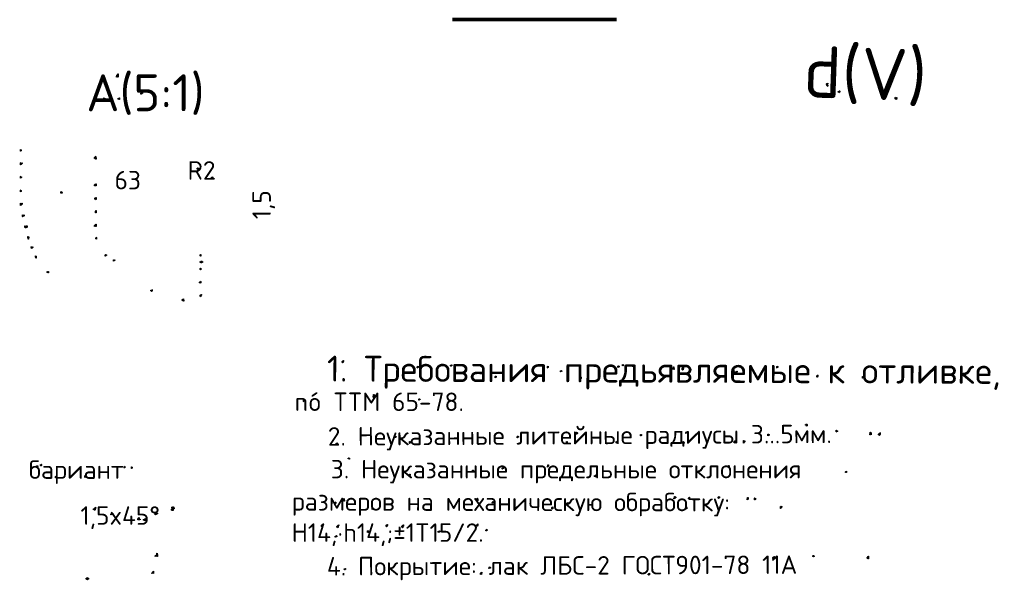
# Model space of a CAD drawing. Header units: millimetres. Extents: x -6 to 427, y -3 to 297.
# Drawn here: x 162.7 to 427.5, y 145.4 to 297.1 of the extents above; entities that cross this region are included whole.
import ezdxf

# ---------------------------------------------------------------- set-up
doc = ezdxf.new("R2010")
doc.units = ezdxf.units.MM
for name, color, linetype, lineweight in [('DIMS', 4, 'Continuous', 25), ('MAIN', 7, 'Continuous', 50), ('TEXT', 7, 'Continuous', 25)]:
    doc.layers.add(name, color=color, linetype=linetype, lineweight=lineweight)
doc.styles.add('ESKD', font='isocpeur.ttf', dxfattribs={"oblique": 15})

msp = doc.modelspace()

# ---------------------------------------------------------------- hatches: boundary and pattern name
at = {"layer": 'DIMS'}
h = msp.add_hatch(color=256, dxfattribs=at)
h.dxf.hatch_style = 1
h.paths.add_polyline_path([(189.28, 282.602), (189.148, 282.47), (189.016, 282.47), (189.016, 282.338), (188.753, 282.074), (188.753, 281.942), (188.621, 281.81), (188.621, 281.546), (188.753, 281.546), (188.885, 281.414), (189.016, 281.546), (189.148, 281.414), (189.28, 281.414), (189.412, 281.546), (189.544, 281.546), (189.544, 282.47), (189.412, 282.47)])
h = msp.add_hatch(color=256, dxfattribs=at)
h.dxf.hatch_style = 1
h.paths.add_polyline_path([(381.261, 280.093), (381.129, 279.961), (380.998, 279.961), (380.866, 279.829), (380.734, 279.829), (380.734, 279.564), (380.866, 279.432), (380.866, 279.3), (380.998, 279.168), (380.998, 279.036), (381.129, 279.036), (381.261, 278.904), (381.393, 279.036), (381.525, 279.036), (381.525, 279.432), (381.393, 279.564), (381.525, 279.696), (381.525, 279.961), (381.393, 279.961)])
h = msp.add_hatch(color=256, dxfattribs=at)
h.dxf.hatch_style = 1
h.paths.add_polyline_path([(185.459, 276.13), (185.327, 275.998), (185.195, 275.998), (185.195, 275.866), (185.064, 275.734), (185.064, 275.47), (185.195, 275.47), (185.327, 275.338), (185.459, 275.47), (185.722, 275.47), (185.854, 275.602), (185.986, 275.602), (185.986, 275.866), (185.854, 275.866), (185.722, 275.998), (185.591, 275.998)])
h = msp.add_hatch(color=256, dxfattribs=at)
h.dxf.hatch_style = 1
h.paths.add_polyline_path([(189.675, 276.13), (189.544, 275.998), (189.412, 275.998), (189.28, 275.866), (189.148, 275.866), (189.148, 275.602), (189.28, 275.47), (189.412, 275.47), (189.544, 275.338), (189.675, 275.338), (189.807, 275.47), (189.939, 275.47), (189.939, 275.998), (189.807, 275.998)])
h = msp.add_hatch(color=256, dxfattribs=at)
h.dxf.hatch_style = 1
h.paths.add_polyline_path([(195.605, 277.715), (195.473, 277.583), (195.341, 277.583), (195.341, 277.319), (195.209, 277.187), (195.209, 276.923), (195.341, 276.923), (195.473, 276.791), (195.605, 276.791), (195.736, 276.923), (195.868, 276.923), (196, 277.055), (196.132, 277.055), (196.132, 277.451), (196, 277.451), (195.868, 277.583), (195.736, 277.583)])
h = msp.add_hatch(color=256, dxfattribs=at)
h.dxf.hatch_style = 1
h.paths.add_polyline_path([(384.424, 277.979), (384.292, 277.847), (384.16, 277.847), (384.028, 277.715), (383.896, 277.715), (383.896, 277.451), (384.028, 277.451), (384.16, 277.319), (384.292, 277.319), (384.424, 277.187), (384.555, 277.319), (384.687, 277.319), (384.687, 277.451), (384.819, 277.583), (384.819, 277.847), (384.687, 277.847), (384.555, 277.979)])
h = msp.add_hatch(color=256, dxfattribs=at)
h.dxf.hatch_style = 1
h.paths.add_polyline_path([(399.576, 276.262), (399.445, 276.13), (399.313, 276.13), (399.313, 275.734), (399.576, 275.47), (399.708, 275.47), (399.84, 275.338), (399.972, 275.47), (400.104, 275.47), (400.104, 275.602), (400.235, 275.734), (400.235, 276.13), (400.104, 276.13), (399.972, 276.262), (399.84, 276.13), (399.708, 276.13)])
h = msp.add_hatch(color=256, dxfattribs=at)
h.dxf.hatch_style = 1
h.paths.add_polyline_path([(162.927, 262.129), (162.795, 261.997), (162.664, 261.997), (162.664, 261.468), (162.795, 261.468), (162.927, 261.336), (163.059, 261.468), (163.191, 261.468), (163.322, 261.6), (163.322, 261.865), (163.191, 261.997), (163.059, 261.997)])
h = msp.add_hatch(color=256, dxfattribs=at)
h.dxf.hatch_style = 1
h.paths.add_polyline_path([(183.219, 260.28), (183.087, 260.147), (182.955, 260.147), (182.955, 260.015), (182.692, 259.751), (182.692, 259.487), (182.824, 259.487), (182.955, 259.355), (183.087, 259.355), (183.219, 259.223), (183.351, 259.223), (183.482, 259.355), (183.614, 259.355), (183.614, 259.751), (183.482, 259.883), (183.482, 260.147), (183.351, 260.147)])
h = msp.add_hatch(color=256, dxfattribs=at)
h.dxf.hatch_style = 1
h.paths.add_polyline_path([(162.927, 258.562), (162.795, 258.43), (162.664, 258.43), (162.664, 257.77), (162.795, 257.77), (162.927, 257.638), (163.059, 257.77), (163.191, 257.77), (163.586, 258.166), (163.586, 258.43), (163.454, 258.43), (163.322, 258.562), (163.191, 258.43), (163.059, 258.43)])
h = msp.add_hatch(color=256, dxfattribs=at)
h.dxf.hatch_style = 1
h.paths.add_polyline_path([(210.758, 257.109), (210.626, 256.977), (210.494, 256.977), (210.494, 256.581), (210.626, 256.581), (210.758, 256.449), (210.889, 256.449), (211.021, 256.581), (211.153, 256.581), (211.285, 256.713), (211.285, 256.977), (211.153, 256.977), (211.021, 257.109)])
h = msp.add_hatch(color=256, dxfattribs=at)
h.dxf.hatch_style = 1
h.paths.add_polyline_path([(162.927, 254.864), (162.795, 254.732), (162.664, 254.732), (162.664, 254.203), (162.795, 254.203), (162.927, 254.071), (163.059, 254.203), (163.191, 254.203), (163.322, 254.336), (163.454, 254.336), (163.454, 254.6), (163.322, 254.6), (163.191, 254.732), (163.059, 254.732)])
h = msp.add_hatch(color=256, dxfattribs=at)
h.dxf.hatch_style = 1
h.paths.add_polyline_path([(214.842, 254.732), (214.711, 254.6), (214.579, 254.6), (214.315, 254.336), (214.315, 253.939), (214.447, 253.939), (214.579, 253.807), (214.711, 253.807), (214.842, 253.939), (214.974, 253.807), (215.238, 253.807), (215.369, 253.939), (215.501, 253.939), (215.501, 254.203), (215.369, 254.203), (215.106, 254.468), (215.106, 254.6), (214.974, 254.6)])
h = msp.add_hatch(color=256, dxfattribs=at)
h.dxf.hatch_style = 1
h.paths.add_polyline_path([(183.351, 252.883), (183.219, 252.751), (183.087, 252.751), (182.692, 252.354), (182.692, 252.09), (182.824, 252.09), (182.955, 251.958), (183.087, 252.09), (183.219, 251.958), (183.351, 251.958), (183.482, 252.09), (183.614, 252.09), (183.614, 252.751), (183.482, 252.751)])
h = msp.add_hatch(color=256, dxfattribs=at)
h.dxf.hatch_style = 1
h.paths.add_polyline_path([(162.927, 251.165), (162.795, 251.033), (162.664, 251.033), (162.664, 250.505), (162.795, 250.505), (162.927, 250.373), (163.059, 250.505), (163.191, 250.505), (163.322, 250.637), (163.322, 250.901), (163.191, 251.033), (163.059, 251.033)])
h = msp.add_hatch(color=256, dxfattribs=at)
h.dxf.hatch_style = 1
h.paths.add_polyline_path([(173.995, 250.769), (173.864, 250.637), (173.732, 250.637), (173.6, 250.505), (173.6, 250.109), (173.732, 250.109), (173.864, 249.977), (174.127, 249.977), (174.259, 250.109), (174.391, 250.109), (174.391, 250.373), (174.259, 250.505), (174.259, 250.637), (174.127, 250.637)])
h = msp.add_hatch(color=256, dxfattribs=at)
h.dxf.hatch_style = 1
h.paths.add_polyline_path([(183.351, 249.184), (183.219, 249.052), (183.087, 249.052), (182.824, 248.788), (182.824, 248.524), (182.955, 248.392), (183.087, 248.392), (183.219, 248.26), (183.351, 248.26), (183.482, 248.392), (183.614, 248.392), (183.614, 249.052), (183.482, 249.052)])
h = msp.add_hatch(color=256, dxfattribs=at)
h.dxf.hatch_style = 1
h.paths.add_polyline_path([(162.927, 247.599), (162.795, 247.467), (162.664, 247.467), (162.664, 246.807), (162.795, 246.807), (162.927, 246.674), (163.059, 246.807), (163.191, 246.807), (163.586, 247.203), (163.586, 247.467), (163.454, 247.467), (163.322, 247.599), (163.191, 247.467), (163.059, 247.467)])
h = msp.add_hatch(color=256, dxfattribs=at)
h.dxf.hatch_style = 1
h.paths.add_polyline_path([(163.454, 244.429), (163.322, 244.297), (163.191, 244.297), (163.191, 243.769), (163.322, 243.769), (163.454, 243.636), (163.586, 243.636), (163.718, 243.769), (163.849, 243.769), (164.113, 244.033), (164.113, 244.297), (163.981, 244.297), (163.849, 244.429), (163.718, 244.297), (163.586, 244.297)])
h = msp.add_hatch(color=256, dxfattribs=at)
h.dxf.hatch_style = 1
h.paths.add_polyline_path([(183.351, 245.618), (183.219, 245.486), (183.087, 245.486), (183.087, 245.354), (182.955, 245.221), (182.955, 244.825), (183.087, 244.825), (183.219, 244.693), (183.351, 244.693), (183.482, 244.825), (183.614, 244.825), (183.614, 245.486), (183.482, 245.486)])
h = msp.add_hatch(color=256, dxfattribs=at)
h.dxf.hatch_style = 1
h.paths.add_polyline_path([(164.113, 241.523), (163.981, 241.391), (163.849, 241.391), (163.849, 240.995), (163.981, 240.863), (163.981, 240.73), (164.113, 240.73), (164.245, 240.598), (164.376, 240.598), (164.508, 240.73), (164.64, 240.73), (164.772, 240.863), (164.904, 240.863), (164.904, 241.391), (164.772, 241.391), (164.64, 241.523), (164.508, 241.391), (164.245, 241.391)])
h = msp.add_hatch(color=256, dxfattribs=at)
h.dxf.hatch_style = 1
h.paths.add_polyline_path([(183.351, 241.919), (183.219, 241.787), (183.087, 241.787), (182.692, 241.391), (182.692, 241.127), (182.824, 241.127), (182.955, 240.995), (183.087, 241.127), (183.219, 240.995), (183.351, 240.995), (183.482, 241.127), (183.614, 241.127), (183.614, 241.787), (183.482, 241.787)])
h = msp.add_hatch(color=256, dxfattribs=at)
h.dxf.hatch_style = 1
h.paths.add_polyline_path([(164.904, 238.617), (164.772, 238.485), (164.64, 238.485), (164.64, 238.089), (164.772, 237.957), (164.772, 237.692), (164.904, 237.692), (165.035, 237.56), (165.167, 237.692), (165.299, 237.692), (165.299, 237.957), (165.431, 238.089), (165.431, 238.353), (165.299, 238.353), (165.167, 238.485), (165.035, 238.485)])
h = msp.add_hatch(color=256, dxfattribs=at)
h.dxf.hatch_style = 1
h.paths.add_polyline_path([(183.482, 238.353), (183.351, 238.221), (183.219, 238.221), (183.087, 238.089), (183.087, 237.825), (183.219, 237.692), (183.351, 237.692), (183.482, 237.56), (183.614, 237.692), (183.746, 237.692), (183.746, 238.221), (183.614, 238.221)])
h = msp.add_hatch(color=256, dxfattribs=at)
h.dxf.hatch_style = 1
h.paths.add_polyline_path([(165.826, 235.843), (165.694, 235.711), (165.562, 235.711), (165.562, 235.447), (165.694, 235.315), (165.694, 235.183), (165.826, 235.183), (165.958, 235.051), (166.089, 235.183), (166.221, 235.183), (166.485, 235.447), (166.485, 235.711), (166.353, 235.711), (166.221, 235.843), (166.089, 235.711), (165.958, 235.711)])
h = msp.add_hatch(color=256, dxfattribs=at)
h.dxf.hatch_style = 1
h.paths.add_polyline_path([(167.012, 233.334), (166.88, 233.201), (166.748, 233.201), (166.748, 232.805), (166.88, 232.673), (166.88, 232.541), (167.012, 232.541), (167.144, 232.409), (167.275, 232.541), (167.407, 232.541), (167.407, 233.069), (167.275, 233.201), (167.144, 233.201)])
h = msp.add_hatch(color=256, dxfattribs=at)
h.dxf.hatch_style = 1
h.paths.add_polyline_path([(185.986, 233.73), (185.854, 233.598), (185.722, 233.598), (185.722, 233.466), (185.591, 233.334), (185.591, 233.069), (185.722, 233.069), (185.854, 232.937), (185.986, 233.069), (186.118, 233.069), (186.249, 233.201), (186.381, 233.201), (186.381, 233.466), (186.249, 233.598), (186.118, 233.598)])
h = msp.add_hatch(color=256, dxfattribs=at)
h.dxf.hatch_style = 1
h.paths.add_polyline_path([(211.68, 233.73), (211.548, 233.598), (211.416, 233.598), (211.285, 233.466), (211.285, 233.201), (211.416, 233.069), (211.548, 233.069), (211.68, 232.937), (211.812, 233.069), (211.944, 233.069), (211.944, 233.598), (211.812, 233.598)])
h = msp.add_hatch(color=256, dxfattribs=at)
h.dxf.hatch_style = 1
h.paths.add_polyline_path([(188.094, 232.277), (187.962, 232.145), (187.831, 232.145), (187.831, 231.748), (187.962, 231.748), (188.094, 231.616), (188.226, 231.748), (188.358, 231.748), (188.489, 231.881), (188.621, 231.881), (188.621, 232.145), (188.489, 232.145), (188.358, 232.277)])
h = msp.add_hatch(color=256, dxfattribs=at)
h.dxf.hatch_style = 1
h.paths.add_polyline_path([(211.68, 231.881), (211.548, 231.748), (211.416, 231.748), (211.285, 231.616), (211.285, 231.352), (211.416, 231.352), (211.548, 231.22), (211.68, 231.22), (211.812, 231.088), (211.944, 231.22), (212.075, 231.22), (212.207, 231.352), (212.339, 231.352), (212.339, 231.748), (212.207, 231.748), (212.075, 231.881)])
h = msp.add_hatch(color=256, dxfattribs=at)
h.dxf.hatch_style = 1
h.paths.add_polyline_path([(170.174, 229.107), (170.042, 228.975), (169.911, 228.975), (169.911, 228.71), (170.042, 228.578), (170.174, 228.578), (170.306, 228.446), (170.438, 228.446), (170.569, 228.578), (170.701, 228.578), (170.701, 228.975), (170.569, 228.975), (170.438, 229.107), (170.306, 228.975)])
h = msp.add_hatch(color=256, dxfattribs=at)
h.dxf.hatch_style = 1
h.paths.add_polyline_path([(211.68, 230.031), (211.548, 229.899), (211.416, 229.899), (211.285, 229.767), (211.285, 229.503), (211.416, 229.371), (211.548, 229.371), (211.68, 229.239), (211.812, 229.371), (211.944, 229.371), (211.944, 229.899), (211.812, 229.899)])
h = msp.add_hatch(color=256, dxfattribs=at)
h.dxf.hatch_style = 1
h.paths.add_polyline_path([(211.68, 226.465), (211.548, 226.333), (211.416, 226.333), (211.153, 226.069), (211.153, 225.805), (211.285, 225.805), (211.416, 225.672), (211.548, 225.805), (211.68, 225.672), (211.812, 225.805), (211.944, 225.805), (211.944, 226.333), (211.812, 226.333)])
h = msp.add_hatch(color=256, dxfattribs=at)
h.dxf.hatch_style = 1
h.paths.add_polyline_path([(198.504, 224.219), (198.372, 224.087), (198.24, 224.087), (198.108, 223.955), (197.976, 223.955), (197.976, 223.691), (198.108, 223.559), (198.24, 223.559), (198.372, 223.427), (198.504, 223.427), (198.635, 223.559), (198.767, 223.559), (198.767, 224.087), (198.635, 224.087)])
h = msp.add_hatch(color=256, dxfattribs=at)
h.dxf.hatch_style = 1
h.paths.add_polyline_path([(211.812, 222.899), (211.68, 222.767), (211.548, 222.767), (211.285, 222.502), (211.285, 222.238), (211.416, 222.106), (211.548, 222.106), (211.68, 221.974), (211.812, 222.106), (211.944, 222.106), (211.944, 222.37), (212.075, 222.502), (212.075, 222.767), (211.944, 222.767)])
h = msp.add_hatch(color=256, dxfattribs=at)
h.dxf.hatch_style = 1
h.paths.add_polyline_path([(206.936, 221.71), (206.805, 221.578), (206.673, 221.578), (206.541, 221.446), (206.409, 221.446), (206.409, 221.049), (206.541, 221.049), (206.673, 220.917), (206.936, 220.917), (207.068, 220.785), (207.2, 220.917), (207.332, 220.917), (207.332, 221.181), (207.2, 221.314), (207.2, 221.578), (207.068, 221.578)])
h = msp.add_hatch(color=256, dxfattribs=at)
h.dxf.hatch_style = 1
h.paths.add_polyline_path([(250.287, 205.067), (250.155, 204.935), (250.024, 204.935), (249.76, 204.67), (249.76, 204.274), (249.892, 204.274), (250.024, 204.142), (250.155, 204.142), (250.287, 204.274), (250.419, 204.274), (250.419, 204.538), (250.551, 204.67), (250.551, 204.935), (250.419, 204.935)])
h = msp.add_hatch(color=256, dxfattribs=at)
h.dxf.hatch_style = 1
h.paths.add_polyline_path([(325.92, 204.01), (325.788, 203.878), (325.656, 203.878), (325.525, 203.746), (325.525, 203.482), (325.656, 203.35), (325.788, 203.35), (325.92, 203.217), (326.052, 203.35), (326.184, 203.35), (326.184, 203.878), (326.052, 203.878)])
h = msp.add_hatch(color=256, dxfattribs=at)
h.dxf.hatch_style = 1
h.paths.add_polyline_path([(270.447, 203.482), (270.315, 203.35), (270.184, 203.35), (270.052, 203.217), (270.052, 202.821), (270.184, 202.821), (270.315, 202.689), (270.447, 202.821), (270.579, 202.821), (270.711, 202.953), (270.711, 203.35), (270.579, 203.35)])
h = msp.add_hatch(color=256, dxfattribs=at)
h.dxf.hatch_style = 1
h.paths.add_polyline_path([(279.539, 203.878), (279.407, 203.746), (279.275, 203.746), (279.144, 203.614), (279.012, 203.614), (279.012, 203.35), (279.144, 203.35), (279.275, 203.217), (279.539, 203.217), (279.671, 203.35), (279.802, 203.35), (279.802, 203.746), (279.671, 203.746)])
h = msp.add_hatch(color=256, dxfattribs=at)
h.dxf.hatch_style = 1
h.paths.add_polyline_path([(301.675, 203.35), (301.544, 203.217), (301.412, 203.217), (301.412, 203.085), (301.28, 202.953), (301.28, 202.689), (301.412, 202.689), (301.544, 202.557), (301.675, 202.557), (301.807, 202.689), (301.939, 202.689), (302.071, 202.821), (302.071, 203.085), (301.939, 203.217), (301.807, 203.217)])
h = msp.add_hatch(color=256, dxfattribs=at)
h.dxf.hatch_style = 1
h.paths.add_polyline_path([(305.628, 203.482), (305.496, 203.35), (305.365, 203.35), (305.233, 203.217), (305.233, 202.821), (305.365, 202.821), (305.496, 202.689), (305.628, 202.821), (305.76, 202.821), (305.892, 202.953), (305.892, 203.35), (305.76, 203.35)])
h = msp.add_hatch(color=256, dxfattribs=at)
h.dxf.hatch_style = 1
h.paths.add_polyline_path([(309.054, 202.293), (308.922, 202.161), (308.791, 202.161), (308.791, 201.765), (308.922, 201.765), (309.054, 201.632), (309.186, 201.765), (309.318, 201.765), (309.449, 201.897), (309.581, 201.897), (309.581, 202.161), (309.449, 202.161), (309.318, 202.293)])
h = msp.add_hatch(color=256, dxfattribs=at)
h.dxf.hatch_style = 1
h.paths.add_polyline_path([(324.734, 203.614), (324.602, 203.482), (324.471, 203.482), (324.339, 203.35), (324.339, 202.953), (324.471, 202.953), (324.602, 202.821), (324.734, 202.953), (324.866, 202.953), (324.998, 203.085), (325.129, 203.085), (325.129, 203.35), (324.998, 203.482), (324.866, 203.482)])
h = msp.add_hatch(color=256, dxfattribs=at)
h.dxf.hatch_style = 1
h.paths.add_polyline_path([(339.624, 203.35), (339.492, 203.217), (339.36, 203.217), (339.36, 202.953), (339.228, 202.821), (339.228, 202.425), (339.36, 202.425), (339.492, 202.293), (339.624, 202.425), (339.755, 202.293), (339.887, 202.425), (340.019, 202.425), (340.019, 202.689), (339.887, 202.821), (339.887, 203.217), (339.755, 203.217)])
h = msp.add_hatch(color=256, dxfattribs=at)
h.dxf.hatch_style = 1
h.paths.add_polyline_path([(342.259, 203.217), (342.127, 203.085), (341.995, 203.085), (341.732, 202.821), (341.732, 202.293), (341.864, 202.293), (341.995, 202.161), (342.127, 202.161), (342.259, 202.293), (342.391, 202.293), (342.391, 202.557), (342.522, 202.689), (342.522, 203.085), (342.391, 203.085)])
h = msp.add_hatch(color=256, dxfattribs=at)
h.dxf.hatch_style = 1
h.paths.add_polyline_path([(344.104, 202.689), (343.972, 202.557), (343.84, 202.557), (343.708, 202.425), (343.708, 202.161), (343.84, 202.161), (343.972, 202.029), (344.104, 202.029), (344.235, 202.161), (344.367, 202.161), (344.499, 202.293), (344.499, 202.557), (344.367, 202.557), (344.235, 202.689)])
h = msp.add_hatch(color=256, dxfattribs=at)
h.dxf.hatch_style = 1
h.paths.add_polyline_path([(355.831, 202.557), (355.699, 202.425), (355.567, 202.425), (355.567, 202.161), (355.699, 202.161), (355.831, 202.029), (355.699, 201.897), (355.699, 201.632), (355.567, 201.5), (355.567, 201.236), (355.699, 201.236), (355.831, 201.104), (355.962, 201.236), (356.094, 201.236), (356.358, 201.5), (356.489, 201.5), (356.621, 201.632), (356.753, 201.5), (356.885, 201.632), (357.016, 201.632), (357.016, 202.029), (356.885, 202.029), (356.753, 202.161), (356.621, 202.029), (356.489, 202.029), (356.358, 201.897), (356.226, 201.897), (356.094, 202.029), (356.094, 202.425), (355.962, 202.425)])
h = msp.add_hatch(color=256, dxfattribs=at)
h.dxf.hatch_style = 1
h.paths.add_polyline_path([(367.689, 203.482), (367.558, 203.35), (367.426, 203.35), (367.294, 203.217), (367.294, 202.821), (367.426, 202.821), (367.558, 202.689), (367.689, 202.821), (367.821, 202.821), (367.953, 202.953), (368.085, 202.953), (368.085, 203.217), (367.953, 203.35), (367.821, 203.35)])
h = msp.add_hatch(color=256, dxfattribs=at)
h.dxf.hatch_style = 1
h.paths.add_polyline_path([(291.529, 200.84), (291.398, 200.708), (291.266, 200.708), (291.134, 200.576), (291.134, 200.179), (291.266, 200.179), (291.398, 200.047), (291.529, 200.179), (291.661, 200.179), (291.793, 200.312), (291.793, 200.708), (291.661, 200.708)])
h = msp.add_hatch(color=256, dxfattribs=at)
h.dxf.hatch_style = 1
h.paths.add_polyline_path([(314.456, 200.576), (314.325, 200.444), (314.193, 200.444), (314.061, 200.312), (314.061, 200.047), (314.193, 200.047), (314.325, 199.915), (314.456, 199.915), (314.588, 199.783), (314.72, 199.915), (314.852, 199.915), (314.852, 200.444), (314.72, 200.444), (314.588, 200.576)])
h = msp.add_hatch(color=256, dxfattribs=at)
h.dxf.hatch_style = 1
h.paths.add_polyline_path([(378.626, 201.104), (378.494, 200.972), (378.362, 200.972), (378.099, 200.708), (378.099, 200.444), (378.231, 200.312), (378.362, 200.312), (378.494, 200.179), (378.626, 200.312), (378.758, 200.312), (378.758, 200.444), (378.889, 200.576), (378.889, 200.972), (378.758, 200.972)])
h = msp.add_hatch(color=256, dxfattribs=at)
h.dxf.hatch_style = 1
h.paths.add_polyline_path([(390.748, 200.708), (390.616, 200.576), (390.485, 200.576), (390.485, 200.047), (390.616, 200.047), (390.748, 199.915), (390.88, 200.047), (391.012, 200.047), (391.144, 200.179), (391.144, 200.444), (391.012, 200.576), (390.88, 200.576)])
h = msp.add_hatch(color=256, dxfattribs=at)
h.dxf.hatch_style = 1
h.paths.add_polyline_path([(239.614, 194.368), (239.482, 194.235), (239.351, 194.235), (239.219, 194.103), (239.219, 193.707), (239.351, 193.707), (239.482, 193.575), (239.614, 193.707), (239.746, 193.707), (239.878, 193.839), (239.878, 194.235), (239.746, 194.235)])
h = msp.add_hatch(color=256, dxfattribs=at)
h.dxf.hatch_style = 1
h.paths.add_polyline_path([(258.456, 195.821), (258.325, 195.688), (258.193, 195.688), (258.193, 195.292), (258.061, 195.16), (258.061, 194.896), (258.193, 194.896), (258.325, 194.764), (258.456, 194.896), (258.588, 194.764), (258.72, 194.896), (258.852, 194.896), (258.852, 195.688), (258.72, 195.688), (258.588, 195.821)])
h = msp.add_hatch(color=256, dxfattribs=at)
h.dxf.hatch_style = 1
h.paths.add_polyline_path([(270.711, 194.632), (270.579, 194.5), (270.447, 194.5), (270.447, 194.103), (270.579, 194.103), (270.711, 193.971), (270.842, 194.103), (270.974, 194.103), (271.106, 194.235), (271.238, 194.235), (271.238, 194.5), (271.106, 194.5), (270.974, 194.632)])
h = msp.add_hatch(color=256, dxfattribs=at)
h.dxf.hatch_style = 1
h.paths.add_polyline_path([(313.402, 185.65), (313.271, 185.518), (313.139, 185.518), (313.139, 185.386), (313.007, 185.254), (313.007, 184.857), (313.139, 184.857), (313.271, 184.725), (313.402, 184.857), (313.534, 184.857), (313.798, 185.121), (313.798, 185.386), (313.666, 185.518), (313.534, 185.518)])
h = msp.add_hatch(color=256, dxfattribs=at)
h.dxf.hatch_style = 1
h.paths.add_polyline_path([(343.049, 185.782), (342.918, 185.65), (342.786, 185.65), (342.786, 185.518), (342.654, 185.386), (342.654, 185.121), (342.786, 185.121), (342.918, 184.989), (343.049, 185.121), (343.181, 185.121), (343.313, 185.254), (343.313, 185.65), (343.181, 185.65)])
h = msp.add_hatch(color=256, dxfattribs=at)
h.dxf.hatch_style = 1
h.paths.add_polyline_path([(375.332, 187.763), (375.2, 187.631), (375.068, 187.631), (375.068, 187.367), (375.2, 187.367), (375.332, 187.235), (375.332, 187.103), (375.464, 187.103), (375.595, 186.971), (375.727, 187.103), (375.859, 187.103), (375.991, 187.235), (375.991, 187.631), (375.859, 187.631), (375.727, 187.763)])
h = msp.add_hatch(color=256, dxfattribs=at)
h.dxf.hatch_style = 1
h.paths.add_polyline_path([(383.633, 186.178), (383.501, 186.046), (383.369, 186.046), (383.369, 185.518), (383.501, 185.518), (383.633, 185.386), (383.765, 185.386), (383.896, 185.518), (384.028, 185.518), (384.16, 185.65), (384.16, 185.914), (384.028, 185.914), (383.896, 186.046), (383.765, 186.046)])
h = msp.add_hatch(color=256, dxfattribs=at)
h.dxf.hatch_style = 1
h.paths.add_polyline_path([(392.856, 185.65), (392.725, 185.518), (392.593, 185.518), (392.593, 185.121), (392.461, 184.989), (392.461, 184.725), (392.593, 184.725), (392.725, 184.593), (392.856, 184.725), (392.988, 184.593), (393.12, 184.725), (393.252, 184.725), (393.252, 185.386), (393.12, 185.518), (392.988, 185.518)])
h = msp.add_hatch(color=256, dxfattribs=at)
h.dxf.hatch_style = 1
h.paths.add_polyline_path([(395.492, 185.518), (395.36, 185.386), (395.228, 185.386), (394.833, 184.989), (394.833, 184.725), (394.965, 184.593), (395.096, 184.593), (395.228, 184.461), (395.36, 184.461), (395.492, 184.593), (395.624, 184.593), (395.624, 184.725), (395.755, 184.857), (395.755, 185.386), (395.624, 185.386)])
h = msp.add_hatch(color=256, dxfattribs=at)
h.dxf.hatch_style = 1
h.paths.add_polyline_path([(248.574, 182.744), (248.442, 182.612), (248.311, 182.612), (248.047, 182.348), (248.047, 182.083), (248.179, 182.083), (248.311, 181.951), (248.838, 181.951), (248.969, 182.083), (249.101, 182.083), (249.101, 182.348), (248.969, 182.348), (248.838, 182.48), (248.838, 182.612), (248.706, 182.612)])
h = msp.add_hatch(color=256, dxfattribs=at)
h.dxf.hatch_style = 1
h.paths.add_polyline_path([(264.254, 184.593), (264.122, 184.461), (263.991, 184.461), (263.991, 184.329), (263.859, 184.197), (263.859, 183.933), (263.991, 183.933), (264.122, 183.801), (264.254, 183.933), (264.518, 183.933), (264.649, 184.065), (264.781, 184.065), (264.781, 184.329), (264.649, 184.329), (264.518, 184.461), (264.386, 184.461)])
h = msp.add_hatch(color=256, dxfattribs=at)
h.dxf.hatch_style = 1
h.paths.add_polyline_path([(268.207, 183.14), (268.075, 183.008), (267.944, 183.008), (267.944, 182.348), (268.075, 182.348), (268.207, 182.215), (268.339, 182.348), (268.471, 182.348), (268.471, 182.48), (268.734, 182.744), (268.734, 183.008), (268.602, 183.008), (268.471, 183.14), (268.339, 183.008)])
h = msp.add_hatch(color=256, dxfattribs=at)
h.dxf.hatch_style = 1
h.paths.add_polyline_path([(297.459, 184.593), (297.327, 184.461), (297.195, 184.461), (297.195, 184.329), (297.064, 184.197), (297.064, 183.933), (297.195, 183.933), (297.327, 183.801), (297.459, 183.933), (297.591, 183.933), (297.722, 184.065), (297.854, 184.065), (297.854, 184.329), (297.722, 184.461), (297.591, 184.461)])
h = msp.add_hatch(color=256, dxfattribs=at)
h.dxf.hatch_style = 1
h.paths.add_polyline_path([(310.767, 183.14), (310.635, 183.008), (310.504, 183.008), (310.372, 182.876), (310.372, 182.48), (310.504, 182.48), (310.635, 182.348), (310.767, 182.48), (310.899, 182.48), (311.031, 182.612), (311.031, 183.008), (310.899, 183.008)])
h = msp.add_hatch(color=256, dxfattribs=at)
h.dxf.hatch_style = 1
h.paths.add_polyline_path([(324.207, 183.14), (324.075, 183.008), (323.944, 183.008), (323.812, 182.876), (323.812, 182.612), (323.944, 182.48), (324.075, 182.48), (324.207, 182.348), (324.339, 182.48), (324.471, 182.48), (324.602, 182.612), (324.602, 183.008), (324.471, 183.008), (324.339, 183.14)])
h = msp.add_hatch(color=256, dxfattribs=at)
h.dxf.hatch_style = 1
h.paths.add_polyline_path([(330.664, 184.989), (330.532, 184.857), (330.4, 184.857), (330.4, 184.461), (330.532, 184.461), (330.664, 184.329), (330.795, 184.329), (330.927, 184.461), (331.059, 184.461), (331.191, 184.593), (331.191, 184.857), (331.059, 184.857), (330.927, 184.989)])
h = msp.add_hatch(color=256, dxfattribs=at)
h.dxf.hatch_style = 1
h.paths.add_polyline_path([(342.259, 183.14), (342.127, 183.008), (341.995, 183.008), (341.995, 182.348), (342.127, 182.348), (342.259, 182.215), (342.391, 182.348), (342.522, 182.348), (342.654, 182.48), (342.654, 182.744), (342.522, 182.876), (342.522, 183.008), (342.391, 183.008)])
h = msp.add_hatch(color=256, dxfattribs=at)
h.dxf.hatch_style = 1
h.paths.add_polyline_path([(356.358, 183.404), (356.226, 183.272), (356.094, 183.272), (355.699, 182.876), (355.699, 182.612), (355.831, 182.612), (355.962, 182.48), (356.094, 182.48), (356.226, 182.348), (356.358, 182.48), (356.489, 182.48), (356.489, 182.744), (356.621, 182.876), (356.621, 183.272), (356.489, 183.272)])
h = msp.add_hatch(color=256, dxfattribs=at)
h.dxf.hatch_style = 1
h.paths.add_polyline_path([(358.598, 183.404), (358.466, 183.272), (358.334, 183.272), (358.334, 182.48), (358.466, 182.48), (358.598, 182.348), (358.729, 182.48), (358.861, 182.48), (358.861, 182.612), (359.125, 182.876), (359.125, 183.14), (358.993, 183.14), (358.861, 183.272), (358.729, 183.272)])
h = msp.add_hatch(color=256, dxfattribs=at)
h.dxf.hatch_style = 1
h.paths.add_polyline_path([(365.186, 185.121), (365.054, 184.989), (364.922, 184.989), (364.922, 184.461), (365.054, 184.461), (365.186, 184.329), (365.318, 184.461), (365.449, 184.461), (365.581, 184.593), (365.713, 184.593), (365.713, 184.857), (365.581, 184.989), (365.449, 184.989), (365.318, 185.121)])
h = msp.add_hatch(color=256, dxfattribs=at)
h.dxf.hatch_style = 1
h.paths.add_polyline_path([(251.605, 178.649), (251.473, 178.517), (251.341, 178.517), (251.341, 178.253), (251.473, 178.253), (251.605, 178.121), (251.736, 178.121), (251.868, 177.989), (252, 178.121), (252.132, 178.121), (252.132, 178.517), (252, 178.517), (251.868, 178.649)])
h = msp.add_hatch(color=256, dxfattribs=at)
h.dxf.hatch_style = 1
h.paths.add_polyline_path([(167.275, 176.536), (167.144, 176.404), (167.012, 176.404), (167.012, 176.007), (167.144, 176.007), (167.275, 175.875), (167.407, 175.875), (167.539, 176.007), (167.671, 176.007), (167.802, 176.139), (167.802, 176.404), (167.671, 176.404), (167.539, 176.536)])
h = msp.add_hatch(color=256, dxfattribs=at)
h.dxf.hatch_style = 1
h.paths.add_polyline_path([(168.461, 176.932), (168.329, 176.8), (168.198, 176.8), (168.066, 176.668), (168.066, 176.404), (168.198, 176.404), (168.329, 176.272), (168.593, 176.272), (168.725, 176.404), (168.856, 176.404), (168.856, 176.8), (168.725, 176.8), (168.593, 176.932)])
h = msp.add_hatch(color=256, dxfattribs=at)
h.dxf.hatch_style = 1
h.paths.add_polyline_path([(191.125, 176.404), (190.993, 176.272), (190.861, 176.272), (190.729, 176.139), (190.729, 175.743), (190.861, 175.743), (190.993, 175.611), (191.125, 175.743), (191.256, 175.743), (191.388, 175.875), (191.388, 176.272), (191.256, 176.272)])
h = msp.add_hatch(color=256, dxfattribs=at)
h.dxf.hatch_style = 1
h.paths.add_polyline_path([(192.969, 176.272), (192.838, 176.139), (192.706, 176.139), (192.706, 175.611), (192.838, 175.611), (192.969, 175.479), (193.101, 175.611), (193.233, 175.611), (193.365, 175.743), (193.365, 176.007), (193.233, 176.139), (193.101, 176.139)])
h = msp.add_hatch(color=256, dxfattribs=at)
h.dxf.hatch_style = 1
h.paths.add_polyline_path([(285.205, 175.347), (285.073, 175.215), (284.941, 175.215), (284.941, 174.819), (285.073, 174.819), (285.205, 174.686), (285.336, 174.819), (285.468, 174.819), (285.6, 174.951), (285.732, 174.951), (285.732, 175.215), (285.6, 175.215), (285.468, 175.347)])
h = msp.add_hatch(color=256, dxfattribs=at)
h.dxf.hatch_style = 1
h.paths.add_polyline_path([(293.374, 176.007), (293.242, 175.875), (293.111, 175.875), (292.979, 175.743), (292.979, 175.479), (293.111, 175.479), (293.242, 175.347), (293.374, 175.347), (293.506, 175.479), (293.638, 175.479), (293.769, 175.611), (293.769, 175.875), (293.638, 175.875), (293.506, 176.007)])
h = msp.add_hatch(color=256, dxfattribs=at)
h.dxf.hatch_style = 1
h.paths.add_polyline_path([(305.628, 176.8), (305.496, 176.668), (305.365, 176.668), (305.365, 176.404), (305.233, 176.272), (305.233, 176.007), (305.365, 176.007), (305.496, 175.875), (305.628, 176.007), (305.76, 176.007), (306.024, 176.272), (306.024, 176.668), (305.892, 176.668), (305.76, 176.8)])
h = msp.add_hatch(color=256, dxfattribs=at)
h.dxf.hatch_style = 1
h.paths.add_polyline_path([(354.513, 176.668), (354.381, 176.536), (354.249, 176.536), (354.249, 176.007), (354.381, 176.007), (354.513, 175.875), (354.645, 176.007), (354.776, 176.007), (354.908, 176.139), (354.908, 176.404), (354.776, 176.536), (354.645, 176.536)])
h = msp.add_hatch(color=256, dxfattribs=at)
h.dxf.hatch_style = 1
h.paths.add_polyline_path([(386.4, 175.083), (386.268, 174.951), (386.136, 174.951), (386.005, 174.819), (385.873, 174.819), (385.873, 174.554), (386.005, 174.554), (386.136, 174.422), (386.4, 174.422), (386.532, 174.554), (386.664, 174.554), (386.664, 174.951), (386.532, 174.951)])
h = msp.add_hatch(color=256, dxfattribs=at)
h.dxf.hatch_style = 1
h.paths.add_polyline_path([(172.546, 173.762), (172.414, 173.63), (172.282, 173.63), (172.151, 173.498), (172.151, 173.101), (172.282, 173.101), (172.414, 172.969), (172.546, 172.969), (172.678, 173.101), (172.809, 173.101), (172.809, 173.63), (172.678, 173.63)])
h = msp.add_hatch(color=256, dxfattribs=at)
h.dxf.hatch_style = 1
h.paths.add_polyline_path([(180.584, 174.026), (180.452, 173.894), (180.32, 173.894), (180.056, 173.63), (180.056, 173.233), (180.188, 173.233), (180.32, 173.101), (180.452, 173.101), (180.584, 173.233), (180.715, 173.233), (180.715, 173.366), (180.847, 173.498), (180.847, 173.894), (180.715, 173.894)])
h = msp.add_hatch(color=256, dxfattribs=at)
h.dxf.hatch_style = 1
h.paths.add_polyline_path([(268.207, 174.29), (268.075, 174.158), (267.944, 174.158), (267.944, 173.498), (268.075, 173.498), (268.207, 173.366), (268.339, 173.498), (268.471, 173.498), (268.471, 173.63), (268.602, 173.762), (268.602, 174.158), (268.471, 174.158), (268.339, 174.29)])
h = msp.add_hatch(color=256, dxfattribs=at)
h.dxf.hatch_style = 1
h.paths.add_polyline_path([(318.673, 174.158), (318.541, 174.026), (318.409, 174.026), (318.146, 173.762), (318.014, 173.762), (318.014, 173.498), (318.146, 173.366), (318.278, 173.366), (318.409, 173.233), (318.541, 173.233), (318.673, 173.366), (318.805, 173.366), (318.936, 173.498), (318.936, 174.026), (318.805, 174.026)])
h = msp.add_hatch(color=256, dxfattribs=at)
h.dxf.hatch_style = 1
h.paths.add_polyline_path([(250.419, 167.686), (250.287, 167.554), (250.155, 167.554), (250.155, 167.422), (250.024, 167.29), (250.024, 166.761), (250.155, 166.761), (250.287, 166.629), (250.419, 166.761), (250.551, 166.629), (250.682, 166.761), (250.814, 166.761), (250.814, 167.025), (250.682, 167.157), (250.682, 167.554), (250.551, 167.554)])
h = msp.add_hatch(color=256, dxfattribs=at)
h.dxf.hatch_style = 1
h.paths.add_polyline_path([(286.522, 167.818), (286.391, 167.686), (286.259, 167.686), (286.259, 167.29), (286.127, 167.157), (286.127, 166.893), (286.259, 166.893), (286.391, 166.761), (286.522, 166.893), (286.654, 166.761), (286.786, 166.893), (286.918, 166.893), (286.918, 167.29), (286.786, 167.422), (286.786, 167.686), (286.654, 167.686)])
h = msp.add_hatch(color=256, dxfattribs=at)
h.dxf.hatch_style = 1
h.paths.add_polyline_path([(290.739, 166.893), (290.607, 166.761), (290.475, 166.761), (290.475, 166.629), (290.344, 166.497), (290.344, 166.233), (290.475, 166.233), (290.607, 166.101), (290.739, 166.233), (291.002, 166.233), (291.134, 166.365), (291.266, 166.365), (291.266, 166.629), (291.134, 166.629), (291.002, 166.761), (290.871, 166.761)])
h = msp.add_hatch(color=256, dxfattribs=at)
h.dxf.hatch_style = 1
h.paths.add_polyline_path([(339.887, 168.214), (339.755, 168.082), (339.624, 168.082), (339.624, 167.818), (339.492, 167.686), (339.492, 167.422), (339.624, 167.422), (339.755, 167.29), (339.887, 167.422), (340.019, 167.422), (340.282, 167.686), (340.414, 167.686), (340.414, 167.95), (340.282, 168.082), (340.151, 168.082), (340.019, 168.214)])
h = msp.add_hatch(color=256, dxfattribs=at)
h.dxf.hatch_style = 1
h.paths.add_polyline_path([(343.84, 168.082), (343.708, 167.95), (343.576, 167.95), (343.576, 167.818), (343.445, 167.686), (343.445, 167.422), (343.576, 167.422), (343.708, 167.29), (343.84, 167.422), (343.972, 167.422), (344.104, 167.554), (344.104, 167.95), (343.972, 167.95)])
h = msp.add_hatch(color=256, dxfattribs=at)
h.dxf.hatch_style = 1
h.paths.add_polyline_path([(351.878, 168.214), (351.746, 168.082), (351.614, 168.082), (351.482, 167.95), (351.482, 167.554), (351.614, 167.554), (351.746, 167.422), (351.878, 167.422), (352.009, 167.554), (352.141, 167.554), (352.273, 167.686), (352.273, 167.95), (352.141, 168.082), (352.009, 168.082)])
h = msp.add_hatch(color=256, dxfattribs=at)
h.dxf.hatch_style = 1
h.paths.add_polyline_path([(359.652, 167.95), (359.52, 167.818), (359.388, 167.818), (359.388, 167.554), (359.256, 167.422), (359.256, 167.157), (359.388, 167.157), (359.52, 167.025), (359.652, 167.157), (359.784, 167.157), (360.047, 167.422), (360.047, 167.818), (359.915, 167.818), (359.784, 167.95)])
h = msp.add_hatch(color=256, dxfattribs=at)
h.dxf.hatch_style = 1
h.paths.add_polyline_path([(361.496, 167.818), (361.365, 167.686), (361.233, 167.686), (361.233, 167.157), (361.365, 167.157), (361.496, 167.025), (361.628, 167.025), (361.76, 167.157), (361.892, 167.157), (362.024, 167.29), (362.024, 167.554), (361.892, 167.686), (361.76, 167.686), (361.628, 167.818)])
h = msp.add_hatch(color=256, dxfattribs=at)
h.dxf.hatch_style = 1
h.paths.add_polyline_path([(183.219, 165.308), (183.087, 165.176), (182.955, 165.176), (182.56, 164.78), (182.428, 164.78), (182.428, 164.516), (182.56, 164.384), (182.692, 164.384), (182.824, 164.252), (183.087, 164.252), (183.219, 164.384), (183.351, 164.384), (183.351, 164.78), (183.482, 164.912), (183.482, 165.176), (183.351, 165.176)])
h = msp.add_hatch(color=256, dxfattribs=at)
h.dxf.hatch_style = 1
h.paths.add_polyline_path([(204.038, 165.44), (203.906, 165.308), (203.774, 165.308), (203.642, 165.176), (203.642, 164.912), (203.774, 164.78), (203.642, 164.648), (203.511, 164.648), (203.511, 164.384), (203.642, 164.252), (203.774, 164.252), (203.906, 164.119), (204.169, 164.119), (204.301, 164.252), (204.433, 164.252), (204.433, 164.516), (204.565, 164.648), (204.696, 164.648), (204.696, 165.044), (204.565, 165.176), (204.565, 165.308), (204.433, 165.308), (204.301, 165.44)])
h = msp.add_hatch(color=256, dxfattribs=at)
h.dxf.hatch_style = 1
h.paths.add_polyline_path([(248.179, 166.761), (248.047, 166.629), (247.915, 166.629), (247.784, 166.497), (247.652, 166.497), (247.652, 166.233), (247.784, 166.233), (247.915, 166.101), (248.047, 166.101), (248.179, 165.969), (248.311, 166.101), (248.442, 166.101), (248.442, 166.629), (248.311, 166.629)])
h = msp.add_hatch(color=256, dxfattribs=at)
h.dxf.hatch_style = 1
h.paths.add_polyline_path([(258.061, 165.176), (257.929, 165.044), (257.798, 165.044), (257.798, 164.516), (257.929, 164.516), (258.061, 164.384), (258.193, 164.516), (258.325, 164.516), (258.456, 164.648), (258.456, 164.912), (258.325, 165.044), (258.193, 165.044)])
h = msp.add_hatch(color=256, dxfattribs=at)
h.dxf.hatch_style = 1
h.paths.add_polyline_path([(306.946, 165.44), (306.814, 165.308), (306.682, 165.308), (306.419, 165.044), (306.419, 164.78), (306.551, 164.648), (306.682, 164.648), (306.814, 164.516), (306.946, 164.648), (307.078, 164.648), (307.209, 164.78), (307.209, 165.308), (307.078, 165.308)])
h = msp.add_hatch(color=256, dxfattribs=at)
h.dxf.hatch_style = 1
h.paths.add_polyline_path([(311.031, 166.629), (310.899, 166.497), (310.767, 166.497), (310.504, 166.233), (310.372, 166.233), (310.372, 165.969), (310.504, 165.837), (310.635, 165.837), (310.767, 165.704), (310.899, 165.704), (311.031, 165.837), (311.162, 165.837), (311.162, 165.969), (311.294, 166.101), (311.294, 166.497), (311.162, 166.497)])
h = msp.add_hatch(color=256, dxfattribs=at)
h.dxf.hatch_style = 1
h.paths.add_polyline_path([(343.049, 165.44), (342.918, 165.308), (342.786, 165.308), (342.786, 164.648), (342.918, 164.648), (343.049, 164.516), (343.181, 164.648), (343.313, 164.648), (343.445, 164.78), (343.445, 165.044), (343.313, 165.176), (343.313, 165.308), (343.181, 165.308)])
h = msp.add_hatch(color=256, dxfattribs=at)
h.dxf.hatch_style = 1
h.paths.add_polyline_path([(368.612, 165.572), (368.48, 165.44), (368.348, 165.44), (368.348, 164.78), (368.48, 164.78), (368.612, 164.648), (368.744, 164.78), (368.875, 164.78), (368.875, 164.912), (369.139, 165.176), (369.139, 165.44), (369.007, 165.44), (368.875, 165.572), (368.744, 165.44)])
h = msp.add_hatch(color=256, dxfattribs=at)
h.dxf.hatch_style = 1
h.paths.add_polyline_path([(187.567, 163.855), (187.435, 163.723), (187.304, 163.723), (187.304, 163.459), (187.172, 163.327), (187.172, 163.063), (187.304, 163.063), (187.435, 162.931), (187.567, 163.063), (187.699, 163.063), (187.831, 163.195), (187.962, 163.195), (188.094, 163.327), (188.094, 163.591), (187.962, 163.591), (187.831, 163.723), (187.699, 163.723)])
h = msp.add_hatch(color=256, dxfattribs=at)
h.dxf.hatch_style = 1
h.paths.add_polyline_path([(194.946, 162.534), (194.814, 162.402), (194.682, 162.402), (194.551, 162.27), (194.551, 162.138), (194.419, 162.006), (194.419, 161.742), (194.551, 161.742), (194.682, 161.61), (195.209, 161.61), (195.341, 161.742), (195.473, 161.742), (195.473, 162.006), (195.341, 162.006), (195.209, 162.138), (195.209, 162.402), (195.078, 162.402)])
h = msp.add_hatch(color=256, dxfattribs=at)
h.dxf.hatch_style = 1
h.paths.add_polyline_path([(196.659, 162.27), (196.527, 162.138), (196.395, 162.138), (196.264, 162.006), (196.132, 162.006), (196, 161.874), (196, 161.61), (196.132, 161.61), (196.264, 161.478), (196.395, 161.478), (196.527, 161.346), (196.659, 161.478), (196.791, 161.478), (196.922, 161.61), (197.054, 161.61), (197.186, 161.742), (197.186, 162.006), (197.054, 162.006), (196.922, 162.138), (196.791, 162.138)])
h = msp.add_hatch(color=256, dxfattribs=at)
h.dxf.hatch_style = 1
h.paths.add_polyline_path([(199.558, 163.855), (199.426, 163.723), (199.294, 163.723), (199.162, 163.591), (199.162, 163.063), (199.294, 163.063), (199.426, 162.931), (199.558, 163.063), (199.689, 163.063), (199.821, 163.195), (199.953, 163.195), (200.085, 163.327), (200.216, 163.327), (200.216, 163.591), (200.085, 163.591), (199.953, 163.723), (199.821, 163.723), (199.689, 163.855)])
h = msp.add_hatch(color=256, dxfattribs=at)
h.dxf.hatch_style = 1
h.paths.add_polyline_path([(244.621, 160.685), (244.489, 160.553), (244.358, 160.553), (244.094, 160.289), (244.094, 159.893), (244.226, 159.893), (244.358, 159.761), (244.489, 159.761), (244.621, 159.893), (244.753, 159.893), (244.753, 160.025), (244.885, 160.157), (244.885, 160.553), (244.753, 160.553)])
h = msp.add_hatch(color=256, dxfattribs=at)
h.dxf.hatch_style = 1
h.paths.add_polyline_path([(248.969, 160.553), (248.838, 160.421), (248.706, 160.421), (248.311, 160.025), (248.311, 159.761), (248.442, 159.628), (248.574, 159.628), (248.706, 159.496), (248.838, 159.496), (248.969, 159.628), (249.101, 159.628), (249.101, 160.025), (249.233, 160.157), (249.233, 160.421), (249.101, 160.421)])
h = msp.add_hatch(color=256, dxfattribs=at)
h.dxf.hatch_style = 1
h.paths.add_polyline_path([(256.875, 158.968), (256.744, 158.836), (256.612, 158.836), (256.612, 158.308), (256.744, 158.308), (256.875, 158.175), (257.007, 158.175), (257.139, 158.308), (257.271, 158.308), (257.402, 158.44), (257.402, 158.704), (257.271, 158.836), (257.139, 158.836), (257.007, 158.968)])
h = msp.add_hatch(color=256, dxfattribs=at)
h.dxf.hatch_style = 1
h.paths.add_polyline_path([(262.146, 160.685), (262.014, 160.553), (261.882, 160.553), (261.619, 160.289), (261.619, 159.893), (261.751, 159.893), (261.882, 159.761), (262.014, 159.761), (262.146, 159.893), (262.278, 159.893), (262.278, 160.025), (262.409, 160.157), (262.409, 160.553), (262.278, 160.553)])
h = msp.add_hatch(color=256, dxfattribs=at)
h.dxf.hatch_style = 1
h.paths.add_polyline_path([(266.494, 160.553), (266.362, 160.421), (266.231, 160.421), (265.835, 160.025), (265.835, 159.761), (265.967, 159.628), (266.099, 159.628), (266.231, 159.496), (266.362, 159.496), (266.494, 159.628), (266.626, 159.628), (266.626, 159.893), (266.758, 160.025), (266.758, 160.421), (266.626, 160.421)])
h = msp.add_hatch(color=256, dxfattribs=at)
h.dxf.hatch_style = 1
h.paths.add_polyline_path([(276.245, 158.968), (276.113, 158.836), (275.981, 158.836), (275.849, 158.704), (275.718, 158.704), (275.718, 158.44), (275.849, 158.308), (275.981, 158.308), (276.113, 158.175), (276.245, 158.308), (276.376, 158.308), (276.508, 158.44), (276.64, 158.44), (276.64, 158.704), (276.508, 158.836), (276.376, 158.836)])
h = msp.add_hatch(color=256, dxfattribs=at)
h.dxf.hatch_style = 1
h.paths.add_polyline_path([(286.654, 160.817), (286.522, 160.685), (286.391, 160.685), (286.127, 160.421), (286.127, 160.025), (286.259, 160.025), (286.391, 159.893), (286.522, 159.893), (286.654, 160.025), (286.786, 160.025), (286.786, 160.157), (286.918, 160.289), (286.918, 160.685), (286.786, 160.685)])
h = msp.add_hatch(color=256, dxfattribs=at)
h.dxf.hatch_style = 1
h.paths.add_polyline_path([(289.026, 159.364), (288.894, 159.232), (288.762, 159.232), (288.762, 159.1), (288.631, 158.968), (288.631, 158.704), (288.762, 158.704), (288.894, 158.572), (289.026, 158.704), (289.158, 158.704), (289.289, 158.836), (289.421, 158.836), (289.421, 159.1), (289.289, 159.232), (289.158, 159.232)])
h = msp.add_hatch(color=256, dxfattribs=at)
h.dxf.hatch_style = 1
h.paths.add_polyline_path([(248.311, 157.647), (248.179, 157.515), (248.047, 157.515), (247.915, 157.383), (247.784, 157.383), (247.784, 157.119), (247.915, 156.987), (248.047, 156.987), (248.179, 156.855), (248.311, 156.987), (248.442, 156.987), (248.574, 157.119), (248.706, 157.119), (248.706, 157.515), (248.574, 157.515), (248.442, 157.647)])
h = msp.add_hatch(color=256, dxfattribs=at)
h.dxf.hatch_style = 1
h.paths.add_polyline_path([(199.821, 152.892), (199.689, 152.76), (199.558, 152.76), (199.558, 152.364), (199.426, 152.231), (199.294, 152.231), (199.162, 152.099), (199.162, 151.835), (199.294, 151.835), (199.426, 151.703), (199.558, 151.835), (199.689, 151.835), (199.821, 151.703), (199.953, 151.703), (200.085, 151.835), (200.216, 151.835), (200.216, 152.364), (200.085, 152.496), (200.085, 152.76), (199.953, 152.76)])
h = msp.add_hatch(color=256, dxfattribs=at)
h.dxf.hatch_style = 1
h.paths.add_polyline_path([(366.767, 151.967), (366.635, 151.835), (366.504, 151.835), (366.24, 151.571), (366.24, 151.307), (366.372, 151.175), (366.504, 151.175), (366.635, 151.043), (366.767, 151.043), (366.899, 151.175), (367.031, 151.175), (367.031, 151.307), (367.162, 151.439), (367.162, 151.835), (367.031, 151.835), (366.899, 151.967)])
h = msp.add_hatch(color=256, dxfattribs=at)
h.dxf.hatch_style = 1
h.paths.add_polyline_path([(377.308, 152.231), (377.176, 152.099), (377.045, 152.099), (377.045, 151.835), (377.176, 151.703), (377.308, 151.703), (377.44, 151.571), (377.572, 151.703), (377.704, 151.703), (377.835, 151.835), (377.835, 152.099), (377.704, 152.099), (377.572, 152.231)])
h = msp.add_hatch(color=256, dxfattribs=at)
h.dxf.hatch_style = 1
h.paths.add_polyline_path([(392.329, 152.099), (392.198, 151.967), (392.066, 151.967), (391.934, 151.835), (391.934, 151.703), (391.802, 151.571), (391.802, 151.307), (391.934, 151.175), (392.066, 151.175), (392.198, 151.043), (392.329, 151.043), (392.461, 151.175), (392.593, 151.175), (392.593, 151.967), (392.461, 151.967)])
h = msp.add_hatch(color=256, dxfattribs=at)
h.dxf.hatch_style = 1
h.paths.add_polyline_path([(250.814, 148.797), (250.682, 148.665), (250.551, 148.665), (250.419, 148.533), (250.287, 148.533), (250.287, 148.269), (250.419, 148.269), (250.551, 148.137), (250.814, 148.137), (250.946, 148.269), (251.078, 148.269), (251.078, 148.665), (250.946, 148.665)])
h = msp.add_hatch(color=256, dxfattribs=at)
h.dxf.hatch_style = 1
h.paths.add_polyline_path([(280.461, 150.118), (280.329, 149.986), (280.198, 149.986), (280.198, 149.854), (280.066, 149.722), (280.066, 149.193), (280.198, 149.193), (280.329, 149.061), (280.461, 149.193), (280.593, 149.193), (280.593, 149.326), (280.856, 149.59), (280.856, 149.854), (280.725, 149.986), (280.593, 149.986)])
h = msp.add_hatch(color=256, dxfattribs=at)
h.dxf.hatch_style = 1
h.paths.add_polyline_path([(289.816, 149.193), (289.685, 149.061), (289.553, 149.061), (289.553, 148.929), (289.421, 148.797), (289.421, 148.533), (289.553, 148.533), (289.685, 148.401), (289.816, 148.533), (290.08, 148.533), (290.212, 148.665), (290.344, 148.665), (290.344, 148.929), (290.212, 148.929), (290.08, 149.061), (289.948, 149.061)])
h = msp.add_hatch(color=256, dxfattribs=at)
h.dxf.hatch_style = 1
h.paths.add_polyline_path([(180.979, 146.288), (180.847, 146.155), (180.715, 146.155), (180.584, 146.023), (180.452, 146.023), (180.452, 145.627), (180.584, 145.627), (180.715, 145.495), (180.847, 145.495), (180.979, 145.363), (181.111, 145.495), (181.242, 145.495), (181.374, 145.627), (181.506, 145.627), (181.506, 146.023), (181.374, 146.023), (181.242, 146.155), (181.111, 146.155)])
h = msp.add_hatch(color=256, dxfattribs=at)
h.dxf.hatch_style = 1
h.paths.add_polyline_path([(198.899, 148.005), (198.767, 147.873), (198.635, 147.873), (198.504, 147.74), (198.504, 147.608), (198.372, 147.476), (198.24, 147.476), (198.24, 147.212), (198.372, 147.212), (198.504, 147.08), (198.635, 147.212), (198.767, 147.212), (198.899, 147.08), (199.031, 147.212), (199.162, 147.212), (199.162, 147.873), (199.031, 147.873)])
h = msp.add_hatch(color=256, dxfattribs=at)
h.dxf.hatch_style = 1
h.paths.add_polyline_path([(287.708, 147.74), (287.576, 147.608), (287.445, 147.608), (287.181, 147.344), (287.181, 146.948), (287.313, 146.948), (287.445, 146.816), (287.576, 146.816), (287.708, 146.948), (287.84, 146.948), (287.84, 147.212), (287.972, 147.344), (287.972, 147.608), (287.84, 147.608)])
h = msp.add_hatch(color=256, dxfattribs=at)
h.dxf.hatch_style = 1
h.paths.add_polyline_path([(333.035, 147.476), (332.904, 147.344), (332.772, 147.344), (332.508, 147.08), (332.508, 146.816), (332.64, 146.816), (332.772, 146.684), (333.035, 146.684), (333.167, 146.816), (333.299, 146.816), (333.299, 147.344), (333.167, 147.344)])

# ---------------------------------------------------------------- linework, layer by layer
at = {"layer": 'MAIN'}
msp.add_line((279.802, 297.132), (324.207, 297.132), dxfattribs=at)

# ---------------------------------------------------------------- texts
at = {"layer": 'TEXT', "style": 'ESKD'}
for s, height, rotation, p in [('d(V)', 14, -1.97978, (374.575, 276.135)), ('1,5', 5, 90, (230.651, 243.108)), ('1. Требования предьявляемые к отливке,', 7, -0.20586, (245.807, 199.189)), ('2. Неуказанные литейные радиусы 3...5мм.', 5, 0.2976, (246.071, 181.829)), ('размеров на механическую обработку:', 5, -0.11067, (236.32, 164.261)), ('4. Покрытие: лак ЛБС-2 ГОСТ901-78 11А', 5, 0.20331, (245.807, 146.693))]:
    msp.add_text(s, height=height, rotation=rotation, dxfattribs=at).set_placement(p)
for s, height, p in [('A(5:1)', 10, (180.715, 272.319)), ('R2', 5, (208.122, 253.817)), ('63', 5, (188.358, 251.175)), ('nó TTM 65-78.', 5, (237.111, 191.207)), ('бариант', 5, (165.167, 172.847)), ('3. Неуказанные предельные отклонения', 5, (246.861, 172.979)), ('1,5x45%%d', 5, (179.134, 160.431)), ('H14,·h14,;%%p1T15/2.', 5, (236.32, 155.808))]:
    msp.add_text(s, height=height, dxfattribs=at).set_placement(p)

doc.saveas('drawing.dxf')
